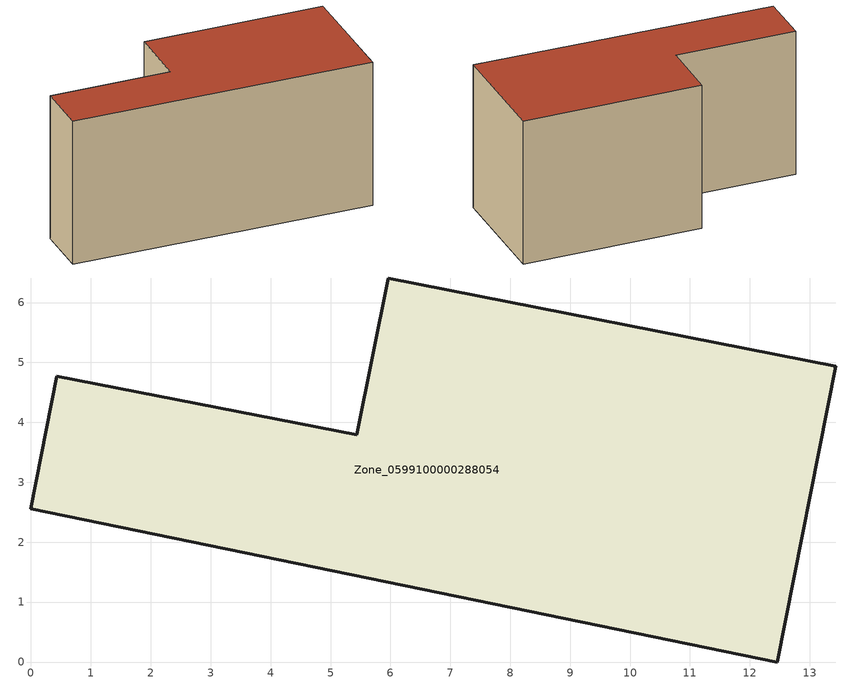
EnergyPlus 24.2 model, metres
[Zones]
Zone_0599100000288054
 floor ground (C_G): 12.46,0 0,2.56 0.43,4.77 5.44,3.79 5.96,6.41 13.43,4.94 z0
 wall outside (C_F): 5.44,3.79 0.43,4.77 0,2.56 12.46,0 13.43,4.94 5.96,6.41 5.44,3.79 z0:6.38
 roof outside (C_R): 13.43,4.94 5.96,6.41 5.44,3.79 0.43,4.77 0,2.56 12.46,0 z6.38
[BUILDING]
Pand.0599100000288054: North Axis=0; Terrain=City; Loads Convergence Tolerance Value=0.04; Temperature Convergence Tolerance Value=0.4; Solar Distribution=FullExterior; Maximum Number of Warmup Days=25; Minimum Number of Warmup Days=1
[Site:Location]
Rotterdam.The.Hague.AP_ZH_NLD Design_Conditions: Latitude=51.96; Longitude=4.45; Time Zone=1; Elevation=-4.5
[SITE:GROUNDTEMPERATURE:BUILDINGSURFACE]
18, 18, 18, 18, 18, 18, 18, 18, 18, 18, 18, 18
[MATERIAL] Thermal Absorptance=0.9; Solar Absorptance=0.7; Visible Absorptance=0.7
Name | Roughness | Thickness | Conductivity | Density | Specific Heat
G.TI.1946 | MediumSmooth | 0.15 | 1 | 540 | 1210
F.TI.1946 | Rough | 0.3 | 0.857143 | 1920 | 840
R.TI.1946 | MediumRough | 0.2 | 0.1 | 1500 | 1000
[CONSTRUCTION]
C_G: G.TI.1946
C_F: F.TI.1946
C_R: R.TI.1946
[ZONE]
Zone_0599100000288054: Type=1; Multiplier=1; Ceiling Height=Autocalculate; Volume=Autocalculate; Floor Area=autocalculate; Part of Total Floor Area=Yes
[ZONEINFILTRATION:DESIGNFLOWRATE]
Infil_Zone_0599100000288054: Zone or ZoneList or Space or SpaceList=Zone_0599100000288054; Schedule=AlwaysOn; Design Flow Rate Calculation Method=Flow/Area; Flow Rate per Floor Area=0.003; Constant Term Coefficient=1; Temperature Term Coefficient=0; Velocity Term Coefficient=0; Velocity Squared Term Coefficient=0
[HVACTEMPLATE:ZONE:IDEALLOADSAIRSYSTEM]
Zone_0599100000288054: Maximum Heating Supply Air Temperature=50; Minimum Cooling Supply Air Temperature=13; Maximum Heating Supply Air Humidity Ratio=0.0156; Minimum Cooling Supply Air Humidity Ratio=0.0077; Heating Limit=NoLimit; Cooling Limit=NoLimit; Dehumidification Control Type=ConstantSensibleHeatRatio; Cooling Sensible Heat Ratio=0.7; Dehumidification Setpoint=60; Humidification Control Type=None; Humidification Setpoint=30; Outdoor Air Method=None; Outdoor Air Flow Rate per Person=0.00944; Outdoor Air Flow Rate per Zone Floor Area=0; Outdoor Air Flow Rate per Zone=0; Demand Controlled Ventilation Type=None; Outdoor Air Economizer Type=NoEconomizer; Heat Recovery Type=None; Sensible Heat Recovery Effectiveness=0.7; Latent Heat Recovery Effectiveness=0.65
[ZONECONTROL:THERMOSTAT]
ThermostatControl_Zone_0599100000288054: Zone or ZoneList=Zone_0599100000288054; Control Type Schedule=DualSetpointControlType; Control 1=Thermostat_Zone_0599100000288054; Temperature Difference Between Cutout And Setpoint=0
[THERMOSTATSETPOINT:DUALSETPOINT]
Thermostat_Zone_0599100000288054: Heating Setpoint Temperature Schedule=HeatingSetpoint_Zone_0599100000288054; Cooling Setpoint Temperature Schedule=CoolingSetpoint_Zone_0599100000288054
[SCHEDULE:COMPACT]
HeatingSetpoint_Zone_0599100000288054: Through: 12/31, For: AllDays, Until: 24:00, 21
CoolingSetpoint_Zone_0599100000288054: Through: 12/31, For: AllDays, Until: 24:00, 24
DualSetpointControlType: Through: 12/31, For: AllDays, Until: 24:00, 4
AlwaysOn: Through: 12/31, For: AllDays, Until: 24:00, 1
